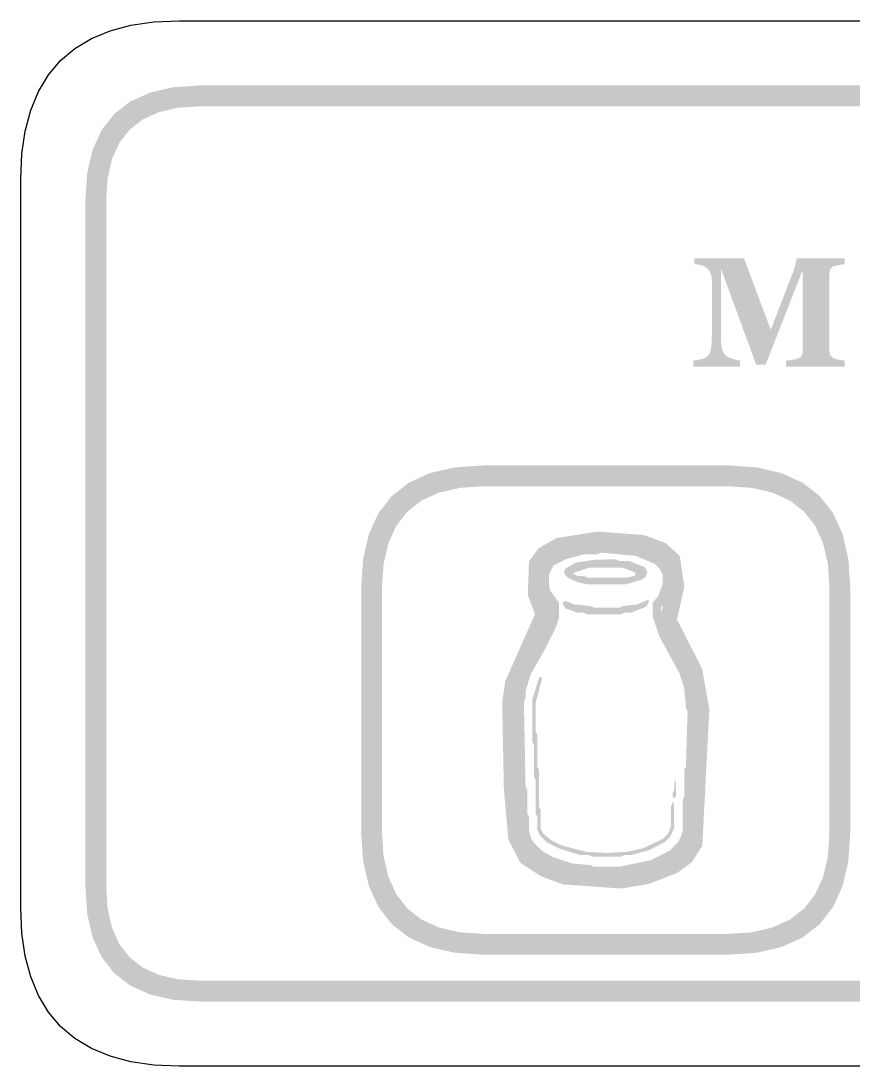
# Model space of a CAD drawing. Header units: millimetres. Extents: x 6 to 294, y 109 to 451.
# Drawn here: x 141.96 to 157.95, y 340.86 to 360.94 of the extents above; entities that cross this region are included whole.
import ezdxf

# ---------------------------------------------------------------- set-up
doc = ezdxf.new("R2010")
doc.units = ezdxf.units.MM
doc.layers.add('CUT', color=1, linetype='Continuous')
doc.layers.add('RASTER', color=7, linetype='Continuous')

msp = doc.modelspace()

# ---------------------------------------------------------------- hatches: boundary and pattern name
at = {"layer": 'RASTER'}
h = msp.add_hatch(color=7, dxfattribs=at)
h.paths.add_polyline_path([(143.2, 357.501), (143.234, 358.016), (143.337, 358.463), (143.509, 358.841), (143.75, 359.151), (144.059, 359.391), (144.438, 359.563), (144.884, 359.666), (145.4, 359.701), (202.6, 359.701), (203.116, 359.666), (203.563, 359.563), (203.941, 359.391), (204.25, 359.151), (204.491, 358.841), (204.663, 358.463), (204.766, 358.016), (204.8, 357.501), (204.8, 344.301), (204.766, 343.785), (204.663, 343.338), (204.491, 342.96), (204.25, 342.651), (203.941, 342.41), (203.563, 342.238), (203.116, 342.135), (202.6, 342.101), (145.4, 342.101), (144.884, 342.135), (144.438, 342.238), (144.059, 342.41), (143.75, 342.651), (143.509, 342.96), (143.337, 343.338), (143.234, 343.785), (143.2, 344.301)])
h.paths.add_polyline_path([(143.6, 357.501), (143.6, 344.301), (143.628, 343.879), (143.712, 343.513), (143.853, 343.204), (144.05, 342.951), (144.303, 342.754), (144.613, 342.613), (144.978, 342.529), (145.4, 342.501), (202.6, 342.501), (203.022, 342.529), (203.388, 342.613), (203.697, 342.754), (203.95, 342.951), (204.147, 343.204), (204.288, 343.513), (204.372, 343.879), (204.4, 344.301), (204.4, 357.501), (204.372, 357.923), (204.288, 358.288), (204.147, 358.598), (203.95, 358.851), (203.697, 359.048), (203.388, 359.188), (203.022, 359.273), (202.6, 359.301), (145.4, 359.301), (144.978, 359.273), (144.613, 359.188), (144.303, 359.048), (144.05, 358.851), (143.853, 358.598), (143.712, 358.288), (143.628, 357.923), (143.6, 357.501)], flags=0)
msp.add_hatch(color=7, dxfattribs=at).paths.add_polyline_path([(157.792, 354.301), (156.665, 354.301), (156.665, 354.415), (156.678, 354.416), (156.691, 354.418), (156.706, 354.419), (156.721, 354.421), (156.736, 354.423), (156.753, 354.425), (156.77, 354.427), (156.787, 354.43), (156.805, 354.432), (156.821, 354.435), (156.835, 354.438), (156.848, 354.44), (156.86, 354.443), (156.87, 354.446), (156.879, 354.449), (156.886, 354.452), (156.899, 354.457), (156.911, 354.464), (156.923, 354.47), (156.933, 354.478), (156.942, 354.485), (156.95, 354.494), (156.958, 354.502), (156.964, 354.512), (156.969, 354.522), (156.974, 354.532), (156.978, 354.543), (156.981, 354.555), (156.984, 354.567), (156.986, 354.58), (156.987, 354.594), (156.987, 354.608), (156.987, 356.161), (156.272, 354.334), (156.088, 354.334), (156.084, 354.348), (156.079, 354.365), (156.073, 354.384), (156.065, 354.407), (156.056, 354.432), (156.046, 354.461), (156.035, 354.492), (156.023, 354.526), (156.01, 354.561), (155.998, 354.595), (155.986, 354.626), (155.976, 354.656), (155.965, 354.684), (155.956, 354.71), (155.947, 354.734), (155.938, 354.756), (155.413, 356.185), (155.413, 354.92), (155.413, 354.876), (155.414, 354.835), (155.416, 354.796), (155.419, 354.761), (155.422, 354.727), (155.426, 354.697), (155.431, 354.669), (155.437, 354.644), (155.443, 354.621), (155.451, 354.6), (155.459, 354.581), (155.468, 354.562), (155.479, 354.546), (155.49, 354.531), (155.502, 354.518), (155.515, 354.506), (155.525, 354.498), (155.537, 354.491), (155.551, 354.483), (155.566, 354.476), (155.584, 354.469), (155.603, 354.461), (155.624, 354.454), (155.646, 354.447), (155.669, 354.441), (155.69, 354.435), (155.709, 354.43), (155.727, 354.425), (155.742, 354.422), (155.756, 354.419), (155.768, 354.417), (155.779, 354.415), (155.779, 354.301), (154.885, 354.301), (154.885, 354.415), (154.895, 354.416), (154.906, 354.418), (154.919, 354.42), (154.933, 354.422), (154.949, 354.425), (154.966, 354.428), (154.985, 354.431), (155.005, 354.435), (155.025, 354.439), (155.044, 354.444), (155.062, 354.45), (155.08, 354.456), (155.096, 354.463), (155.112, 354.471), (155.126, 354.479), (155.14, 354.488), (155.154, 354.499), (155.167, 354.512), (155.179, 354.527), (155.189, 354.543), (155.199, 354.562), (155.207, 354.582), (155.214, 354.603), (155.219, 354.627), (155.224, 354.652), (155.228, 354.681), (155.232, 354.711), (155.235, 354.745), (155.237, 354.781), (155.238, 354.819), (155.239, 354.861), (155.24, 354.904), (155.24, 355.934), (155.239, 355.957), (155.238, 355.979), (155.236, 356), (155.234, 356.02), (155.231, 356.039), (155.227, 356.057), (155.222, 356.074), (155.216, 356.09), (155.21, 356.105), (155.203, 356.12), (155.195, 356.133), (155.187, 356.146), (155.178, 356.158), (155.168, 356.169), (155.157, 356.179), (155.146, 356.189), (155.131, 356.2), (155.117, 356.21), (155.102, 356.219), (155.087, 356.226), (155.072, 356.233), (155.056, 356.239), (155.041, 356.244), (155.026, 356.248), (155.01, 356.251), (154.995, 356.254), (154.98, 356.256), (154.964, 356.259), (154.948, 356.261), (154.933, 356.262), (154.917, 356.264), (154.901, 356.265), (154.901, 356.379), (155.858, 356.379), (156.371, 355.007), (156.803, 356.122), (156.808, 356.137), (156.814, 356.154), (156.819, 356.171), (156.824, 356.189), (156.83, 356.208), (156.835, 356.227), (156.84, 356.247), (156.845, 356.268), (156.85, 356.288), (156.854, 356.307), (156.858, 356.324), (156.861, 356.338), (156.863, 356.351), (156.865, 356.363), (156.867, 356.372), (156.867, 356.379), (157.789, 356.379), (157.789, 356.265), (157.777, 356.264), (157.765, 356.263), (157.753, 356.262), (157.741, 356.261), (157.728, 356.259), (157.716, 356.257), (157.703, 356.256), (157.69, 356.253), (157.678, 356.251), (157.665, 356.249), (157.653, 356.246), (157.64, 356.243), (157.628, 356.24), (157.616, 356.237), (157.604, 356.234), (157.592, 356.23), (157.579, 356.225), (157.566, 356.219), (157.555, 356.213), (157.545, 356.205), (157.536, 356.198), (157.528, 356.189), (157.522, 356.18), (157.517, 356.17), (157.513, 356.16), (157.509, 356.149), (157.506, 356.138), (157.503, 356.127), (157.501, 356.115), (157.5, 356.103), (157.499, 356.091), (157.499, 356.079), (157.499, 354.607), (157.499, 354.594), (157.5, 354.582), (157.501, 354.57), (157.503, 354.558), (157.506, 354.548), (157.509, 354.537), (157.513, 354.528), (157.517, 354.518), (157.522, 354.51), (157.528, 354.501), (157.536, 354.493), (157.545, 354.485), (157.555, 354.477), (157.566, 354.47), (157.579, 354.463), (157.592, 354.456), (157.6, 354.453), (157.609, 354.45), (157.62, 354.446), (157.631, 354.443), (157.643, 354.44), (157.657, 354.437), (157.672, 354.434), (157.688, 354.431), (157.704, 354.428), (157.72, 354.426), (157.734, 354.423), (157.747, 354.421), (157.76, 354.419), (157.771, 354.418), (157.782, 354.416), (157.792, 354.415)])
h = msp.add_hatch(color=7, dxfattribs=at)
h.paths.add_polyline_path([(148.5, 350.051), (148.537, 350.602), (148.647, 351.079), (148.83, 351.483), (149.087, 351.813), (149.418, 352.07), (149.822, 352.254), (150.299, 352.364), (150.85, 352.401), (155.55, 352.401), (156.101, 352.364), (156.578, 352.254), (156.982, 352.07), (157.313, 351.813), (157.57, 351.483), (157.753, 351.079), (157.863, 350.602), (157.9, 350.051), (157.9, 345.351), (157.863, 344.8), (157.753, 344.323), (157.57, 343.919), (157.313, 343.588), (156.982, 343.331), (156.578, 343.148), (156.101, 343.038), (155.55, 343.001), (150.85, 343.001), (150.299, 343.038), (149.822, 343.148), (149.418, 343.331), (149.088, 343.588), (148.83, 343.919), (148.647, 344.323), (148.537, 344.8), (148.5, 345.351)])
h.paths.add_polyline_path([(148.9, 350.051), (148.9, 345.351), (148.93, 344.894), (149.022, 344.498), (149.174, 344.163), (149.388, 343.888), (149.662, 343.675), (149.997, 343.523), (150.393, 343.431), (150.85, 343.401), (155.55, 343.401), (156.007, 343.431), (156.403, 343.523), (156.738, 343.675), (157.013, 343.888), (157.226, 344.163), (157.378, 344.498), (157.47, 344.894), (157.5, 345.351), (157.5, 350.051), (157.47, 350.508), (157.378, 350.904), (157.226, 351.239), (157.013, 351.513), (156.738, 351.727), (156.403, 351.879), (156.007, 351.97), (155.55, 352.001), (150.85, 352.001), (150.393, 351.97), (149.997, 351.879), (149.662, 351.727), (149.388, 351.513), (149.174, 351.239), (149.022, 350.904), (148.93, 350.508), (148.9, 350.051)], flags=0)
h = msp.add_hatch(color=7, dxfattribs=at)
h.paths.add_polyline_path([(153.046, 351.131), (153.928, 351.064), (154.354, 350.907), (154.621, 350.665), (154.711, 350.079), (154.57, 349.444), (155.052, 348.495), (155.191, 347.718), (155.056, 345.092), (154.853, 344.777), (154.571, 344.57), (154.026, 344.361), (153.497, 344.272), (152.376, 344.352), (151.962, 344.504), (151.562, 344.765), (151.329, 345.209), (151.242, 346.19), (151.21, 347.846), (151.266, 348.247), (151.839, 349.543), (151.703, 349.91), (151.725, 350.556), (151.909, 350.809), (152.25, 351.005)])
h.paths.add_polyline_path([(153.059, 350.809), (152.358, 350.698), (152.128, 350.566), (152.042, 350.447), (152.025, 349.962), (152.185, 349.533), (151.576, 348.158), (151.53, 347.827), (151.562, 346.207), (151.642, 345.301), (151.807, 344.987), (152.107, 344.792), (152.444, 344.668), (153.481, 344.594), (153.941, 344.671), (154.417, 344.854), (154.616, 345), (154.741, 345.193), (154.869, 347.698), (154.745, 348.392), (154.232, 349.401), (154.386, 350.089), (154.322, 350.504), (154.185, 350.628), (153.859, 350.748), (153.059, 350.809)], flags=0)
h = msp.add_hatch(color=7, dxfattribs=at)
h.paths.add_polyline_path([(152.856, 350.877), (153.521, 350.887), (153.585, 350.855), (153.714, 350.855), (154.067, 350.758), (154.301, 350.639), (154.366, 350.575), (154.452, 350.405), (154.484, 350.18), (154.452, 350.116), (154.452, 349.956), (154.366, 349.785), (154.26, 349.667), (154.292, 349.41), (154.475, 349.015), (154.838, 348.35), (154.934, 347.901), (154.934, 346.873), (154.902, 346.809), (154.902, 346.135), (154.87, 346.07), (154.87, 345.396), (154.838, 345.236), (154.751, 345.065), (154.526, 344.841), (154.067, 344.625), (153.65, 344.529), (153.425, 344.529), (153.361, 344.497), (153.039, 344.497), (152.975, 344.529), (152.558, 344.561), (152.237, 344.658), (151.874, 344.841), (151.681, 345.033), (151.595, 345.203), (151.53, 345.46), (151.498, 346.424), (151.466, 346.488), (151.466, 347.997), (151.595, 348.446), (152.076, 349.345), (152.14, 349.57), (152.131, 349.689), (152.034, 349.785), (151.948, 349.956), (151.916, 350.309), (152.034, 350.575), (152.163, 350.672), (152.526, 350.823)])
h.paths.add_polyline_path([(153.104, 350.726), (153.039, 350.694), (152.783, 350.694), (152.429, 350.598), (152.195, 350.479), (152.108, 350.309), (152.108, 350.084), (152.14, 349.988), (152.301, 349.763), (152.301, 349.474), (152.237, 349.281), (152.034, 348.873), (151.755, 348.382), (151.659, 348.061), (151.659, 347.933), (151.627, 347.868), (151.659, 346.231), (151.691, 346.167), (151.691, 345.717), (151.723, 345.653), (151.723, 345.396), (151.755, 345.268), (151.81, 345.162), (151.97, 345.001), (152.173, 344.882), (152.558, 344.754), (152.911, 344.722), (152.975, 344.69), (153.457, 344.69), (154.067, 344.818), (154.43, 345.001), (154.59, 345.162), (154.645, 345.268), (154.677, 345.364), (154.677, 345.974), (154.709, 346.038), (154.709, 346.552), (154.741, 346.616), (154.773, 347.676), (154.741, 347.74), (154.709, 348.125), (154.613, 348.414), (154.227, 349.121), (154.099, 349.506), (154.099, 349.763), (154.205, 349.882), (154.292, 350.116), (154.292, 350.309), (154.237, 350.415), (154.141, 350.511), (153.778, 350.662)], flags=0)
h.paths.add_polyline_path([(152.985, 350.588), (153.393, 350.598), (153.457, 350.566), (153.65, 350.566), (153.948, 350.447), (154.003, 350.341), (153.961, 350.254), (153.884, 350.203), (153.585, 350.116), (152.847, 350.116), (152.686, 350.148), (152.484, 350.235), (152.42, 350.299), (152.397, 350.341), (152.42, 350.415), (152.622, 350.534)], flags=0)
h.paths.add_polyline_path([(152.879, 350.437), (152.567, 350.331), (152.654, 350.277), (152.783, 350.277), (152.847, 350.245), (153.585, 350.245), (153.746, 350.277), (153.778, 350.309), (153.755, 350.351), (153.521, 350.437)], flags=0)
h.paths.add_polyline_path([(154.012, 349.818), (154.035, 349.795), (153.98, 349.689), (153.682, 349.57), (153.553, 349.57), (153.489, 349.538), (152.847, 349.538), (152.783, 349.57), (152.654, 349.57), (152.42, 349.657), (152.365, 349.763), (152.429, 349.795), (152.59, 349.731), (152.911, 349.699), (152.975, 349.667), (153.457, 349.667), (153.521, 349.699), (153.81, 349.731)], flags=0)
h.paths.add_polyline_path([(151.925, 348.34), (151.98, 348.318), (151.851, 347.836), (151.851, 347.291), (151.884, 347.226), (151.884, 346.616), (151.916, 346.552), (151.916, 345.846), (151.948, 345.781), (151.948, 345.428), (152.002, 345.322), (152.163, 345.194), (152.333, 345.107), (152.815, 344.979), (153.21, 344.956), (153.617, 344.979), (153.906, 345.043), (154.301, 345.226), (154.398, 345.322), (154.452, 345.46), (154.452, 345.846), (154.507, 345.964), (154.516, 345.428), (154.43, 345.258), (154.333, 345.162), (154.035, 345.011), (153.682, 344.914), (153.553, 344.914), (153.489, 344.882), (152.943, 344.882), (152.879, 344.914), (152.718, 344.914), (152.301, 345.043), (152.067, 345.162), (151.938, 345.29), (151.884, 345.396), (151.884, 345.653), (151.851, 345.717), (151.851, 346.359), (151.819, 346.424), (151.819, 347.034), (151.787, 347.098), (151.787, 347.901)], flags=0)
h.paths.add_polyline_path([(154.526, 346.35), (154.549, 346.327), (154.549, 346.038), (154.516, 346.006), (154.484, 346.038), (154.484, 346.102), (154.516, 346.167)], flags=0)

# ---------------------------------------------------------------- linework, layer by layer
at = {"layer": 'CUT'}
msp.add_lwpolyline([(203.001, 340.861), (144.999, 340.861), (144.517, 340.882), (144.075, 340.945), (143.675, 341.05), (143.315, 341.198), (142.997, 341.389), (142.722, 341.622), (142.488, 341.898), (142.297, 342.216), (142.149, 342.576), (142.044, 342.976), (141.981, 343.418), (141.96, 343.9), (141.96, 357.902), (141.981, 358.384), (142.044, 358.825), (142.149, 359.226), (142.297, 359.585), (142.488, 359.903), (142.722, 360.179), (142.997, 360.413), (143.315, 360.603), (143.675, 360.751), (144.075, 360.857), (144.517, 360.92), (144.999, 360.941), (203.001, 360.941)], dxfattribs=at)

doc.saveas('drawing.dxf')
